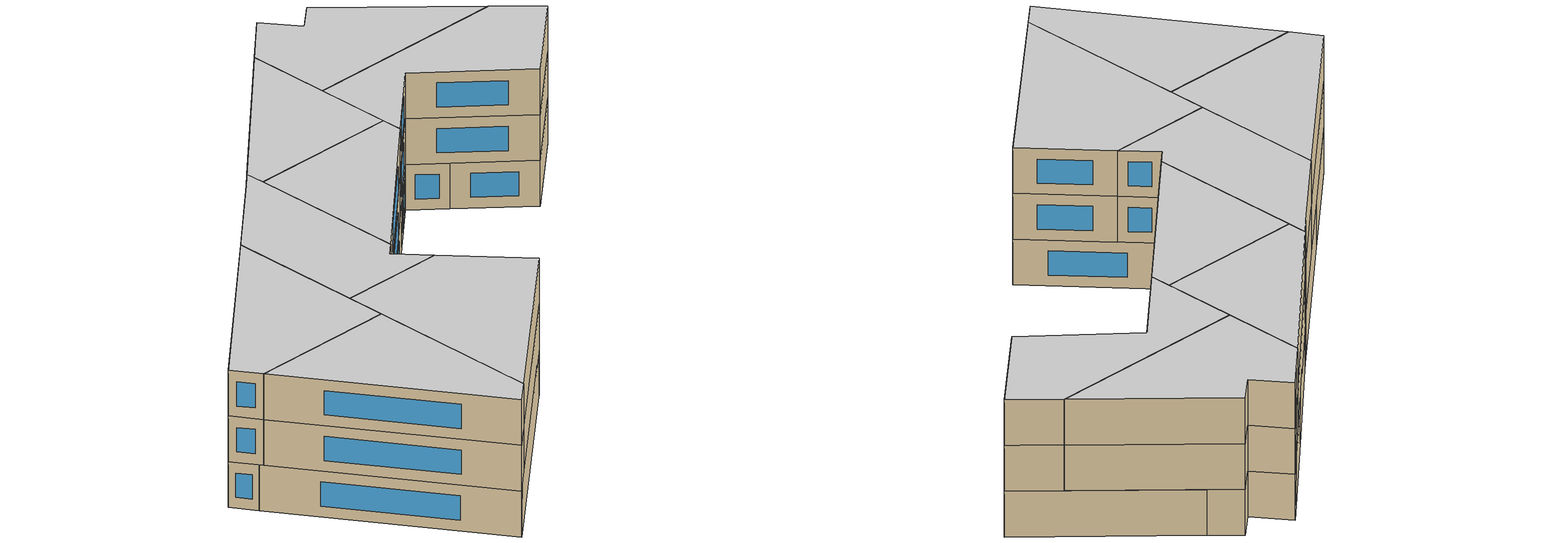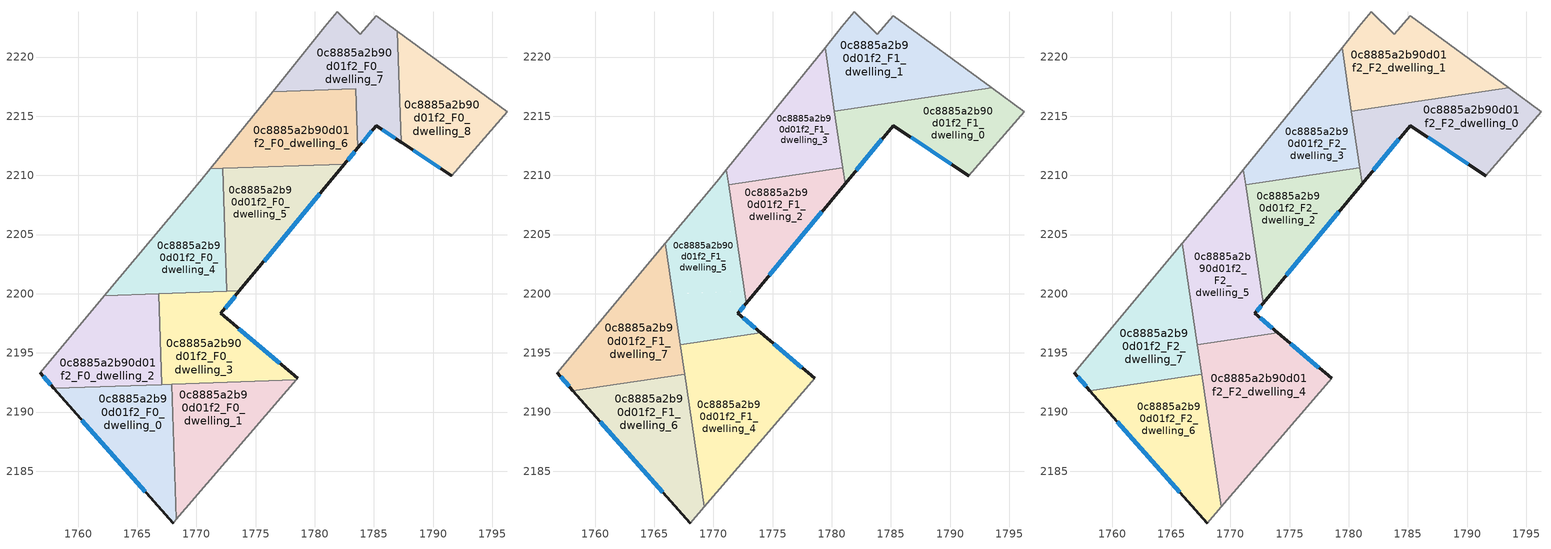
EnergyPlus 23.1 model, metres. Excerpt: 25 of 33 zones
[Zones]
0c8885a2b90d01f2_F0_dwelling_0
 floor ground (EU_floor_Construction): 1767.91,2192.34 1768.31,2180.92 1768.03,2180.59 1757.96,2192 z0
 wall outside (EU_wall_Construction): 1757.96,2192 1768.03,2180.59 z0:3
 wall adiabatic (EU_wall_Construction): 1768.03,2180.59 1768.31,2180.92 z0:3
 wall to 0c8885a2b90d01f2_F0_dwelling_1 (EU_wall_Construction): 1768.31,2180.92 1767.91,2192.34 z0:3
 wall to 0c8885a2b90d01f2_F0_dwelling_2 (EU_wall_Construction): 1767.08,2192.31 1757.96,2192 z0:3
 wall to 0c8885a2b90d01f2_F0_dwelling_3 (EU_wall_Construction): 1767.91,2192.34 1767.08,2192.31 z0:3
 window (EU_Window_Construction): 1760.32,2189.32 1765.66,2183.27 z0.7:2.3
0c8885a2b90d01f2_F0_dwelling_1
 floor ground (EU_floor_Construction): 1778.43,2192.71 1768.31,2180.92 1767.91,2192.34 z0
 wall adiabatic (EU_wall_Construction): 1768.31,2180.92 1778.43,2192.71 z0:3
 wall to 0c8885a2b90d01f2_F0_dwelling_3 (EU_wall_Construction): 1778.43,2192.71 1767.91,2192.34 z0:3
 ceiling adiabatic (EU_roof_Construction): 1769.22,2181.98 1778.43,2192.71 1767.91,2192.34 1767.98,2190.38 z3
0c8885a2b90d01f2_F0_dwelling_2
 floor ground (EU_floor_Construction): 1766.81,2199.99 1767.08,2192.32 1757.96,2192 1756.78,2193.34 1762.21,2199.83 z0
 wall outside (EU_wall_Construction): 1756.78,2193.34 1757.96,2192 z0:3
 wall adiabatic (EU_wall_Construction): 1762.21,2199.83 1756.78,2193.34 z0:3
 wall to 0c8885a2b90d01f2_F0_dwelling_3 (EU_wall_Construction): 1767.08,2192.32 1766.81,2199.99 z0:3
 wall to 0c8885a2b90d01f2_F0_dwelling_4 (EU_wall_Construction): 1766.81,2199.99 1762.21,2199.83 z0:3
 window (EU_Window_Construction): 1757.06,2193.02 1757.68,2192.31 z0.7:2.3
0c8885a2b90d01f2_F0_dwelling_3
 floor ground (EU_floor_Construction): 1773.63,2200.23 1772.07,2198.34 1778.54,2192.84 1778.43,2192.71 1767.08,2192.32 1766.81,2199.99 z0
 wall outside (EU_wall_Construction): 1778.54,2192.84 1772.07,2198.34 1773.63,2200.23 z0:3
 wall adiabatic (EU_wall_Construction): 1778.43,2192.71 1778.54,2192.84 z0:3
 wall to 0c8885a2b90d01f2_F0_dwelling_5 (EU_wall_Construction): 1773.63,2200.23 1772.56,2200.19 z0:3
 wall to 0c8885a2b90d01f2_F0_dwelling_4 (EU_wall_Construction): 1772.56,2200.19 1766.81,2199.99 z0:3
 window (EU_Window_Construction): 1772.44,2198.78 1773.27,2199.78 / 1777.02,2194.13 1773.59,2197.05 z0.7:2.3
0c8885a2b90d01f2_F0_dwelling_4
 floor ground (EU_floor_Construction): 1772.2,2210.59 1772.56,2200.19 1762.21,2199.83 1770.29,2209.48 1771.16,2210.55 z0
 wall adiabatic (EU_wall_Construction): 1771.16,2210.55 1770.29,2209.48 1762.21,2199.83 z0:3
 wall to 0c8885a2b90d01f2_F0_dwelling_5 (EU_wall_Construction): 1772.56,2200.19 1772.2,2210.59 z0:3
 wall to 0c8885a2b90d01f2_F0_dwelling_6 (EU_wall_Construction): 1772.2,2210.59 1771.16,2210.55 z0:3
0c8885a2b90d01f2_F0_dwelling_5
 floor ground (EU_floor_Construction): 1782.5,2210.95 1773.63,2200.23 1772.56,2200.19 1772.2,2210.59 z0
 wall outside (EU_wall_Construction): 1773.63,2200.23 1782.5,2210.95 z0:3
 wall to 0c8885a2b90d01f2_F0_dwelling_6 (EU_wall_Construction): 1782.5,2210.95 1772.2,2210.59 z0:3
 window (EU_Window_Construction): 1775.71,2202.75 1780.42,2208.43 z0.7:2.3
0c8885a2b90d01f2_F0_dwelling_6
 floor ground (EU_floor_Construction): 1783.46,2217.32 1783.63,2212.32 1782.5,2210.95 1771.16,2210.55 1776.44,2217.08 z0
 wall outside (EU_wall_Construction): 1782.5,2210.95 1783.63,2212.32 z0:3
 wall adiabatic (EU_wall_Construction): 1776.44,2217.08 1771.16,2210.55 z0:3
 wall to 0c8885a2b90d01f2_F0_dwelling_7 (EU_wall_Construction): 1783.63,2212.32 1783.46,2217.32 1776.44,2217.08 z0:3
 window (EU_Window_Construction): 1782.77,2211.27 1783.37,2212 z0.7:2.3
0c8885a2b90d01f2_F0_dwelling_7
 floor ground (EU_floor_Construction): 1786.97,2222.18 1787.3,2212.8 1785.19,2214.2 1783.63,2212.32 1783.46,2217.32 1776.44,2217.08 1780.86,2222.54 1781.92,2223.84 1783.84,2221.92 1785.21,2223.48 z0
 wall outside (EU_wall_Construction): 1783.63,2212.32 1785.19,2214.2 1787.3,2212.8 z0:3
 wall adiabatic (EU_wall_Construction): 1786.97,2222.18 1785.21,2223.48 1783.84,2221.92 1781.92,2223.84 1780.86,2222.54 1776.44,2217.08 z0:3
 wall to 0c8885a2b90d01f2_F0_dwelling_8 (EU_wall_Construction): 1787.3,2212.8 1786.97,2222.18 z0:3
 window (EU_Window_Construction): 1785.69,2213.87 1786.8,2213.13 / 1784,2212.76 1784.82,2213.76 z0.7:2.3
0c8885a2b90d01f2_F0_dwelling_8
 floor ground (EU_floor_Construction): 1796.24,2215.38 1791.59,2209.95 1787.3,2212.8 1786.97,2222.18 z0
 wall outside (EU_wall_Construction): 1787.3,2212.8 1791.59,2209.95 z0:3
 wall adiabatic (EU_wall_Construction): 1791.59,2209.95 1796.24,2215.38 1786.97,2222.18 z0:3
 window (EU_Window_Construction): 1788.31,2212.13 1790.59,2210.62 z0.7:2.3
0c8885a2b90d01f2_F1_dwelling_0
 floor to 0c8885a2b90d01f2_F0_dwelling_8 (EU_floor_Construction): 1796.24,2215.38 1791.59,2209.95 1787.3,2212.8 1787.17,2216.46 1793.5,2217.39 z3
 floor to 0c8885a2b90d01f2_F0_dwelling_6 (EU_floor_Construction): 1783.51,2215.92 1783.63,2212.32 1782.5,2210.95 1780.9,2210.89 1780.23,2215.43 z3
 floor to 0c8885a2b90d01f2_F0_dwelling_7 (EU_floor_Construction): 1787.17,2216.46 1787.3,2212.8 1785.19,2214.2 1783.63,2212.32 1783.51,2215.92 z3
 floor to 0c8885a2b90d01f2_F0_dwelling_5 (EU_floor_Construction): 1782.5,2210.95 1781.13,2209.3 1780.9,2210.89 z3
 wall outside (EU_wall_Construction): 1781.13,2209.3 1785.19,2214.2 1791.59,2209.95 z3:6
 wall to 0c8885a2b90d01f2_F1_dwelling_1 (EU_wall_Construction): 1793.5,2217.39 1780.23,2215.43 z3:6
 wall adiabatic (EU_wall_Construction): 1791.59,2209.95 1796.24,2215.38 1793.5,2217.39 z3:6
 wall to 0c8885a2b90d01f2_F1_dwelling_3 (EU_wall_Construction): 1780.23,2215.43 1780.93,2210.65 z3:6
 wall to 0c8885a2b90d01f2_F1_dwelling_2 (EU_wall_Construction): 1780.94,2210.65 1781.13,2209.3 z3:6
 window (EU_Window_Construction): 1782.09,2210.45 1784.24,2213.05 / 1786.69,2213.2 1790.09,2210.95 z3.7:5.3
0c8885a2b90d01f2_F1_dwelling_1
 floor to 0c8885a2b90d01f2_F0_dwelling_7 (EU_floor_Construction): 1786.97,2222.18 1787.17,2216.46 1783.51,2215.92 1783.46,2217.32 1779.97,2217.2 1779.44,2220.78 1780.86,2222.54 1781.92,2223.84 1783.84,2221.92 1785.21,2223.48 z3
 floor to 0c8885a2b90d01f2_F0_dwelling_8 (EU_floor_Construction): 1793.5,2217.39 1787.17,2216.46 1786.97,2222.18 z3
 floor to 0c8885a2b90d01f2_F0_dwelling_6 (EU_floor_Construction): 1783.46,2217.32 1783.51,2215.92 1780.23,2215.43 1779.97,2217.2 z3
 wall adiabatic (EU_wall_Construction): 1793.5,2217.39 1785.21,2223.48 1783.84,2221.92 1781.92,2223.84 1780.86,2222.54 1779.44,2220.78 z3:6
 wall to 0c8885a2b90d01f2_F1_dwelling_3 (EU_wall_Construction): 1779.44,2220.78 1780.23,2215.43 z3:6
0c8885a2b90d01f2_F1_dwelling_2
 floor to 0c8885a2b90d01f2_F0_dwelling_5 (EU_floor_Construction): 1780.93,2210.65 1781.13,2209.3 1773.63,2200.23 1772.62,2200.19 1772.55,2200.65 1772.24,2209.36 z3
 floor to 0c8885a2b90d01f2_F0_dwelling_3 (EU_floor_Construction): 1773.63,2200.23 1772.77,2199.18 1772.62,2200.19 z3
 floor to 0c8885a2b90d01f2_F0_dwelling_4 (EU_floor_Construction): 1772.24,2209.36 1772.55,2200.65 1771.28,2209.22 z3
 wall outside (EU_wall_Construction): 1772.77,2199.18 1781.13,2209.3 z3:6
 wall to 0c8885a2b90d01f2_F1_dwelling_3 (EU_wall_Construction): 1780.93,2210.65 1771.28,2209.22 z3:6
 wall to 0c8885a2b90d01f2_F1_dwelling_5 (EU_wall_Construction): 1771.28,2209.22 1772.77,2199.18 z3:6
 window (EU_Window_Construction): 1774.73,2201.56 1779.17,2206.92 z3.7:5.3
0c8885a2b90d01f2_F1_dwelling_3
 floor to 0c8885a2b90d01f2_F0_dwelling_6 (EU_floor_Construction): 1779.97,2217.2 1780.9,2210.89 1771.16,2210.55 1776.44,2217.08 z3
 floor to 0c8885a2b90d01f2_F0_dwelling_7 (EU_floor_Construction): 1779.44,2220.78 1779.97,2217.2 1776.44,2217.08 z3
 floor to 0c8885a2b90d01f2_F0_dwelling_5 (EU_floor_Construction): 1780.9,2210.89 1780.93,2210.65 1772.24,2209.36 1772.2,2210.59 z3
 floor to 0c8885a2b90d01f2_F0_dwelling_4 (EU_floor_Construction): 1772.2,2210.59 1772.24,2209.36 1771.28,2209.22 1771.1,2210.48 1771.16,2210.55 z3
 wall adiabatic (EU_wall_Construction): 1779.44,2220.78 1771.1,2210.48 z3:6
 wall to 0c8885a2b90d01f2_F1_dwelling_5 (EU_wall_Construction): 1771.1,2210.48 1771.28,2209.22 z3:6
0c8885a2b90d01f2_F1_dwelling_4
 floor to 0c8885a2b90d01f2_F0_dwelling_0 (EU_floor_Construction): 1767.91,2192.34 1767.98,2190.38 1767.69,2192.34 z3
 floor to 0c8885a2b90d01f2_F0_dwelling_3 (EU_floor_Construction): 1778.54,2192.84 1778.43,2192.71 1767.69,2192.34 1767.2,2195.69 1773.15,2196.57 1774.01,2196.69 z3
 floor adiabatic (EU_floor_Construction): 1778.54,2192.84 1769.22,2181.98 1767.98,2190.38 1767.91,2192.34 1767.69,2192.34 1778.43,2192.71 z3
 wall outside (EU_wall_Construction): 1778.54,2192.84 1774.01,2196.69 z3:6
 wall adiabatic (EU_wall_Construction): 1769.22,2181.98 1778.54,2192.84 z3:6
 wall to 0c8885a2b90d01f2_F1_dwelling_6 (EU_wall_Construction): 1767.56,2193.2 1769.22,2181.98 z3:6
 wall to 0c8885a2b90d01f2_F1_dwelling_5 (EU_wall_Construction): 1774.01,2196.69 1773.15,2196.57 1767.2,2195.69 z3:6
 wall to 0c8885a2b90d01f2_F1_dwelling_7 (EU_wall_Construction): 1767.2,2195.69 1767.56,2193.2 z3:6
 window (EU_Window_Construction): 1777.48,2193.74 1775.07,2195.79 z3.7:5.3
0c8885a2b90d01f2_F1_dwelling_5
 floor to 0c8885a2b90d01f2_F0_dwelling_3 (EU_floor_Construction): 1772.62,2200.19 1772.77,2199.18 1772.07,2198.34 1774.01,2196.69 1767.2,2195.69 1766.88,2197.79 1766.81,2199.99 z3
 floor to 0c8885a2b90d01f2_F0_dwelling_4 (EU_floor_Construction): 1771.1,2210.48 1772.55,2200.65 1772.56,2200.19 1766.56,2199.98 1765.93,2204.27 1770.29,2209.48 z3
 floor to 0c8885a2b90d01f2_F0_dwelling_2 (EU_floor_Construction): 1766.81,2199.99 1766.88,2197.79 1766.56,2199.98 z3
 floor to 0c8885a2b90d01f2_F0_dwelling_5 (EU_floor_Construction): 1772.55,2200.65 1772.62,2200.19 1772.56,2200.19 z3
 wall outside (EU_wall_Construction): 1774.01,2196.69 1772.07,2198.34 1772.77,2199.18 z3:6
 wall adiabatic (EU_wall_Construction): 1771.1,2210.48 1770.29,2209.48 1765.93,2204.27 z3:6
 wall to 0c8885a2b90d01f2_F1_dwelling_7 (EU_wall_Construction): 1765.93,2204.27 1767.2,2195.69 z3:6
 window (EU_Window_Construction): 1772.23,2198.54 1772.6,2198.98 / 1773.55,2197.08 1772.52,2197.95 z3.7:5.3
0c8885a2b90d01f2_F1_dwelling_6
 floor to 0c8885a2b90d01f2_F0_dwelling_0 (EU_floor_Construction): 1767.69,2192.34 1767.98,2190.37 1768.31,2180.92 1768.03,2180.59 1758.13,2191.81 1759.83,2192.06 z3
 floor to 0c8885a2b90d01f2_F0_dwelling_1 (EU_floor_Construction): 1767.98,2190.37 1769.22,2181.98 1768.31,2180.92 z3
 floor to 0c8885a2b90d01f2_F0_dwelling_2 (EU_floor_Construction): 1767.05,2193.13 1767.08,2192.32 1759.83,2192.06 z3
 floor to 0c8885a2b90d01f2_F0_dwelling_3 (EU_floor_Construction): 1767.56,2193.2 1767.69,2192.34 1767.08,2192.32 1767.05,2193.13 z3
 wall outside (EU_wall_Construction): 1758.12,2191.81 1768.03,2180.59 z3:6
 wall adiabatic (EU_wall_Construction): 1768.03,2180.59 1769.22,2181.98 z3:6
 wall to 0c8885a2b90d01f2_F1_dwelling_7 (EU_wall_Construction): 1767.56,2193.2 1758.12,2191.81 z3:6
 window (EU_Window_Construction): 1760.45,2189.18 1765.7,2183.23 z3.7:5.3
0c8885a2b90d01f2_F1_dwelling_7
 floor to 0c8885a2b90d01f2_F0_dwelling_2 (EU_floor_Construction): 1766.56,2199.98 1766.88,2197.79 1767.05,2193.13 1759.83,2192.06 1757.96,2192 1756.78,2193.34 1762.21,2199.83 z3
 floor to 0c8885a2b90d01f2_F0_dwelling_0 (EU_floor_Construction): 1759.83,2192.06 1758.13,2191.81 1757.96,2192 z3
 floor to 0c8885a2b90d01f2_F0_dwelling_3 (EU_floor_Construction): 1766.88,2197.79 1767.56,2193.2 1767.05,2193.13 z3
 floor to 0c8885a2b90d01f2_F0_dwelling_4 (EU_floor_Construction): 1765.93,2204.27 1766.56,2199.98 1762.21,2199.83 z3
 wall outside (EU_wall_Construction): 1756.78,2193.34 1758.12,2191.81 z3:6
 wall adiabatic (EU_wall_Construction): 1765.93,2204.27 1756.78,2193.34 z3:6
 window (EU_Window_Construction): 1757.09,2192.98 1757.81,2192.17 z3.7:5.3
0c8885a2b90d01f2_F2_dwelling_0
 floor to 0c8885a2b90d01f2_F1_dwelling_0 (EU_floor_Construction): 1796.24,2215.38 1791.59,2209.95 1785.19,2214.2 1781.13,2209.3 1780.23,2215.43 1793.5,2217.39 z6
 wall outside (EU_wall_Construction): 1781.13,2209.3 1785.19,2214.2 1791.59,2209.95 z6:9
 wall to 0c8885a2b90d01f2_F2_dwelling_1 (EU_wall_Construction): 1793.5,2217.39 1780.23,2215.43 z6:9
 wall adiabatic (EU_wall_Construction): 1791.59,2209.95 1796.24,2215.38 1793.5,2217.39 z6:9
 wall to 0c8885a2b90d01f2_F2_dwelling_3 (EU_wall_Construction): 1780.23,2215.43 1780.93,2210.65 z6:9
 wall to 0c8885a2b90d01f2_F2_dwelling_2 (EU_wall_Construction): 1780.94,2210.65 1781.13,2209.3 z6:9
 window (EU_Window_Construction): 1782.09,2210.45 1784.24,2213.05 / 1786.69,2213.2 1790.09,2210.95 z6.7:8.3
 ceiling to 0c8885a2b90d01f2_F3_dwelling_0 (EU_floor_Construction): 1791.59,2209.95 1796.24,2215.38 1793.5,2217.39 1780.23,2215.43 1781.13,2209.3 1785.19,2214.2 z9
0c8885a2b90d01f2_F2_dwelling_1
 floor to 0c8885a2b90d01f2_F1_dwelling_1 (EU_floor_Construction): 1793.5,2217.39 1780.23,2215.43 1779.44,2220.78 1780.86,2222.54 1781.92,2223.84 1783.84,2221.92 1785.21,2223.48 z6
 wall adiabatic (EU_wall_Construction): 1793.5,2217.39 1785.21,2223.48 1783.84,2221.92 1781.92,2223.84 1780.86,2222.54 1779.44,2220.78 z6:9
 wall to 0c8885a2b90d01f2_F2_dwelling_3 (EU_wall_Construction): 1779.44,2220.78 1780.23,2215.43 z6:9
 ceiling to 0c8885a2b90d01f2_F3_dwelling_1 (EU_floor_Construction): 1793.5,2217.39 1785.21,2223.48 1783.84,2221.92 1781.92,2223.84 1780.86,2222.54 1779.44,2220.78 1780.23,2215.43 z9
0c8885a2b90d01f2_F2_dwelling_2
 floor to 0c8885a2b90d01f2_F1_dwelling_2 (EU_floor_Construction): 1780.93,2210.65 1781.13,2209.3 1772.77,2199.18 1771.28,2209.22 z6
 wall outside (EU_wall_Construction): 1772.77,2199.18 1781.13,2209.3 z6:9
 wall to 0c8885a2b90d01f2_F2_dwelling_3 (EU_wall_Construction): 1780.93,2210.65 1771.28,2209.22 z6:9
 wall to 0c8885a2b90d01f2_F2_dwelling_5 (EU_wall_Construction): 1771.28,2209.22 1772.77,2199.18 z6:9
 window (EU_Window_Construction): 1774.73,2201.56 1779.17,2206.92 z6.7:8.3
 ceiling to 0c8885a2b90d01f2_F3_dwelling_2 (EU_floor_Construction): 1772.77,2199.18 1781.13,2209.3 1780.93,2210.65 1771.28,2209.22 z9
0c8885a2b90d01f2_F2_dwelling_3
 floor to 0c8885a2b90d01f2_F1_dwelling_3 (EU_floor_Construction): 1779.44,2220.78 1780.93,2210.65 1771.28,2209.22 1771.1,2210.48 z6
 wall adiabatic (EU_wall_Construction): 1779.44,2220.78 1771.1,2210.48 z6:9
 wall to 0c8885a2b90d01f2_F2_dwelling_5 (EU_wall_Construction): 1771.1,2210.48 1771.28,2209.22 z6:9
 ceiling to 0c8885a2b90d01f2_F3_dwelling_3 (EU_floor_Construction): 1780.93,2210.65 1779.44,2220.78 1771.1,2210.48 1771.28,2209.22 z9
0c8885a2b90d01f2_F2_dwelling_4
 floor to 0c8885a2b90d01f2_F1_dwelling_4 (EU_floor_Construction): 1778.54,2192.84 1769.22,2181.98 1767.2,2195.69 1773.15,2196.57 1774.01,2196.69 z6
 wall outside (EU_wall_Construction): 1778.54,2192.84 1774.01,2196.69 z6:9
 wall adiabatic (EU_wall_Construction): 1769.22,2181.98 1778.54,2192.84 z6:9
 wall to 0c8885a2b90d01f2_F2_dwelling_6 (EU_wall_Construction): 1767.56,2193.2 1769.22,2181.98 z6:9
 wall to 0c8885a2b90d01f2_F2_dwelling_5 (EU_wall_Construction): 1774.01,2196.69 1773.15,2196.57 1767.2,2195.69 z6:9
 wall to 0c8885a2b90d01f2_F2_dwelling_7 (EU_wall_Construction): 1767.2,2195.69 1767.56,2193.2 z6:9
 window (EU_Window_Construction): 1777.48,2193.74 1775.07,2195.79 z6.7:8.3
 ceiling to 0c8885a2b90d01f2_F3_dwelling_4 (EU_floor_Construction): 1769.22,2181.98 1778.54,2192.84 1774.01,2196.69 1773.15,2196.57 1767.2,2195.69 z9
0c8885a2b90d01f2_F2_dwelling_5
 floor to 0c8885a2b90d01f2_F1_dwelling_5 (EU_floor_Construction): 1771.1,2210.48 1772.77,2199.18 1772.07,2198.34 1774.01,2196.69 1767.2,2195.69 1765.93,2204.27 1770.29,2209.48 z6
 wall outside (EU_wall_Construction): 1774.01,2196.69 1772.07,2198.34 1772.77,2199.18 z6:9
 wall adiabatic (EU_wall_Construction): 1771.1,2210.48 1770.29,2209.48 1765.93,2204.27 z6:9
 wall to 0c8885a2b90d01f2_F2_dwelling_7 (EU_wall_Construction): 1765.93,2204.27 1767.2,2195.69 z6:9
 window (EU_Window_Construction): 1772.23,2198.54 1772.6,2198.98 / 1773.55,2197.08 1772.52,2197.95 z6.7:8.3
 ceiling to 0c8885a2b90d01f2_F3_dwelling_5 (EU_floor_Construction): 1774.01,2196.69 1772.07,2198.34 1772.77,2199.18 1771.1,2210.48 1770.29,2209.48 1765.93,2204.27 1767.2,2195.69 z9
0c8885a2b90d01f2_F2_dwelling_6
 floor to 0c8885a2b90d01f2_F1_dwelling_6 (EU_floor_Construction): 1767.56,2193.2 1769.22,2181.98 1768.03,2180.59 1758.12,2191.81 z6
 wall outside (EU_wall_Construction): 1758.12,2191.81 1768.03,2180.59 z6:9
 wall adiabatic (EU_wall_Construction): 1768.03,2180.59 1769.22,2181.98 z6:9
 wall to 0c8885a2b90d01f2_F2_dwelling_7 (EU_wall_Construction): 1767.56,2193.2 1758.12,2191.81 z6:9
 window (EU_Window_Construction): 1760.45,2189.18 1765.7,2183.23 z6.7:8.3
 ceiling to 0c8885a2b90d01f2_F3_dwelling_6 (EU_floor_Construction): 1768.03,2180.59 1769.22,2181.98 1767.56,2193.2 1758.12,2191.81 z9
0c8885a2b90d01f2_F2_dwelling_7
 floor to 0c8885a2b90d01f2_F1_dwelling_7 (EU_floor_Construction): 1765.93,2204.27 1767.56,2193.2 1758.12,2191.81 1756.78,2193.34 z6
 wall outside (EU_wall_Construction): 1756.78,2193.34 1758.12,2191.81 z6:9
 wall adiabatic (EU_wall_Construction): 1765.93,2204.27 1756.78,2193.34 z6:9
 window (EU_Window_Construction): 1757.09,2192.98 1757.81,2192.17 z6.7:8.3
 ceiling to 0c8885a2b90d01f2_F3_dwelling_7 (EU_floor_Construction): 1767.56,2193.2 1765.93,2204.27 1756.78,2193.34 1758.12,2191.81 z9
[Building]
EU S2 Campaign: North Axis=0; Terrain=City; Solar Distribution=FullExterior
[Site:Location]
Budapest.Ferenc.Liszt.Intl.AP: Latitude=47.437; Longitude=19.256; Time Zone=1; Elevation=185
[SizingPeriod:WeatherFileDays]
AnnualSizingPeriod: Begin Month=1; Begin Day of Month=1; End Month=12; End Day of Month=31; Day of Week for Start Day=Monday; Use Weather File Daylight Saving Period=No; Use Weather File Rain and Snow Indicators=No
[MATERIAL]
EU_InternalMass_Material: Roughness=MediumRough; Thickness=0.1; Conductivity=1; Density=1800; Specific Heat=900; Thermal Absorptance=0.9; Solar Absorptance=0.7; Visible Absorptance=0.7
[MATERIAL:NOMASS] Roughness=MediumRough; Thermal Absorptance=0.9; Solar Absorptance=0.7; Visible Absorptance=0.7
Name | Thermal Resistance
EU_wall_NoMass | 0.832559
EU_roof_NoMass | 1.39638
EU_floor_NoMass | 0.872794
[WINDOWMATERIAL:SIMPLEGLAZINGSYSTEM]
EU_Window_SimpleGlazing: UFactor=2.79869; Solar Heat Gain Coefficient=0.75; Visible Transmittance=0.75
[CONSTRUCTION]
EU_wall_Construction: EU_wall_NoMass
EU_roof_Construction: EU_roof_NoMass
EU_floor_Construction: EU_floor_NoMass
EU_Window_Construction: EU_Window_SimpleGlazing
EU_InternalMass_Construction: EU_InternalMass_Material
[ZONE] Type=1; Multiplier=1; Ceiling Height=autocalculate; Floor Area=autocalculate; Part of Total Floor Area=Yes
Name | Volume
0c8885a2b90d01f2_F0_dwelling_0 | 180.521
0c8885a2b90d01f2_F1_dwelling_0; 0c8885a2b90d01f2_F2_dwelling_0 | 203.081
0c8885a2b90d01f2_F0_dwelling_1 | 180.509
0c8885a2b90d01f2_F1_dwelling_1; 0c8885a2b90d01f2_F2_dwelling_1; 0c8885a2b90d01f2_F1_dwelling_6; 0c8885a2b90d01f2_F2_dwelling_6 | 203.041
0c8885a2b90d01f2_F0_dwelling_2 | 180.474
0c8885a2b90d01f2_F1_dwelling_2; 0c8885a2b90d01f2_F2_dwelling_2 | 168.504
0c8885a2b90d01f2_F0_dwelling_3 | 180.485
0c8885a2b90d01f2_F1_dwelling_3; 0c8885a2b90d01f2_F2_dwelling_3 | 168.543
0c8885a2b90d01f2_F0_dwelling_4 | 177.497
0c8885a2b90d01f2_F1_dwelling_4 | 270.843
0c8885a2b90d01f2_F2_dwelling_4 | 270.846
0c8885a2b90d01f2_F0_dwelling_5 | 177.481
0c8885a2b90d01f2_F1_dwelling_5; 0c8885a2b90d01f2_F2_dwelling_5 | 204.322
0c8885a2b90d01f2_F0_dwelling_6 | 183.51
0c8885a2b90d01f2_F0_dwelling_7 | 182.005
0c8885a2b90d01f2_F1_dwelling_7; 0c8885a2b90d01f2_F2_dwelling_7 | 203.065
0c8885a2b90d01f2_F0_dwelling_8 | 181.991
[INTERNALMASS] Construction=EU_InternalMass_Construction
Name | Zone or ZoneList | Surface Area
0c8885a2b90d01f2_F0_dwelling_0_EU_InternalMass | 0c8885a2b90d01f2_F0_dwelling_0 | 60.1741
0c8885a2b90d01f2_F0_dwelling_1_EU_InternalMass | 0c8885a2b90d01f2_F0_dwelling_1 | 60.1743
0c8885a2b90d01f2_F0_dwelling_2_EU_InternalMass | 0c8885a2b90d01f2_F0_dwelling_2 | 60.1594
0c8885a2b90d01f2_F0_dwelling_3_EU_InternalMass | 0c8885a2b90d01f2_F0_dwelling_3 | 60.1595
0c8885a2b90d01f2_F0_dwelling_4_EU_InternalMass | 0c8885a2b90d01f2_F0_dwelling_4 | 59.1646
0c8885a2b90d01f2_F0_dwelling_5_EU_InternalMass | 0c8885a2b90d01f2_F0_dwelling_5 | 59.1607
0c8885a2b90d01f2_F0_dwelling_6_EU_InternalMass | 0c8885a2b90d01f2_F0_dwelling_6 | 61.1688
0c8885a2b90d01f2_F0_dwelling_7_EU_InternalMass | 0c8885a2b90d01f2_F0_dwelling_7 | 60.6682
0c8885a2b90d01f2_F0_dwelling_8_EU_InternalMass | 0c8885a2b90d01f2_F0_dwelling_8 | 60.6641
0c8885a2b90d01f2_F1_dwelling_0_EU_InternalMass | 0c8885a2b90d01f2_F1_dwelling_0 | 67.6937
0c8885a2b90d01f2_F1_dwelling_1_EU_InternalMass | 0c8885a2b90d01f2_F1_dwelling_1 | 67.6803
0c8885a2b90d01f2_F1_dwelling_2_EU_InternalMass | 0c8885a2b90d01f2_F1_dwelling_2 | 56.1678
0c8885a2b90d01f2_F1_dwelling_3_EU_InternalMass | 0c8885a2b90d01f2_F1_dwelling_3 | 56.1811
0c8885a2b90d01f2_F1_dwelling_4_EU_InternalMass | 0c8885a2b90d01f2_F1_dwelling_4 | 90.291
0c8885a2b90d01f2_F1_dwelling_5_EU_InternalMass | 0c8885a2b90d01f2_F1_dwelling_5 | 68.1067
0c8885a2b90d01f2_F1_dwelling_6_EU_InternalMass | 0c8885a2b90d01f2_F1_dwelling_6 | 67.6802
0c8885a2b90d01f2_F1_dwelling_7_EU_InternalMass | 0c8885a2b90d01f2_F1_dwelling_7 | 67.6885
0c8885a2b90d01f2_F2_dwelling_0_EU_InternalMass | 0c8885a2b90d01f2_F2_dwelling_0 | 67.6937
0c8885a2b90d01f2_F2_dwelling_1_EU_InternalMass | 0c8885a2b90d01f2_F2_dwelling_1 | 67.6803
0c8885a2b90d01f2_F2_dwelling_2_EU_InternalMass | 0c8885a2b90d01f2_F2_dwelling_2 | 56.1678
0c8885a2b90d01f2_F2_dwelling_3_EU_InternalMass | 0c8885a2b90d01f2_F2_dwelling_3 | 56.1811
0c8885a2b90d01f2_F2_dwelling_4_EU_InternalMass | 0c8885a2b90d01f2_F2_dwelling_4 | 90.291
0c8885a2b90d01f2_F2_dwelling_5_EU_InternalMass | 0c8885a2b90d01f2_F2_dwelling_5 | 68.1067
0c8885a2b90d01f2_F2_dwelling_6_EU_InternalMass | 0c8885a2b90d01f2_F2_dwelling_6 | 67.6802
0c8885a2b90d01f2_F2_dwelling_7_EU_InternalMass | 0c8885a2b90d01f2_F2_dwelling_7 | 67.6885
[OTHEREQUIPMENT] Fuel Type=Electricity; Design Level Calculation Method=Watts/Area; Power per Zone Floor Area=1; Fraction Latent=0; Fraction Radiant=0; Fraction Lost=0; Carbon Dioxide Generation Rate=0; EndUse Subcategory=EU_Step8_InternalGains
Name | Zone or ZoneList or Space or SpaceList | Schedule
EU_Step8_InternalGain_0c8885a2b90d01f2_F0_dwelling_0_f000 | 0c8885a2b90d01f2_F0_dwelling_0 | EU_Step8_GainSchedule_0c8885a2b90d01f2_F0_dwelling_0_f000
EU_Step8_InternalGain_0c8885a2b90d01f2_F0_dwelling_1_f000 | 0c8885a2b90d01f2_F0_dwelling_1 | EU_Step8_GainSchedule_0c8885a2b90d01f2_F0_dwelling_1_f000
EU_Step8_InternalGain_0c8885a2b90d01f2_F0_dwelling_2_f000 | 0c8885a2b90d01f2_F0_dwelling_2 | EU_Step8_GainSchedule_0c8885a2b90d01f2_F0_dwelling_2_f000
EU_Step8_InternalGain_0c8885a2b90d01f2_F0_dwelling_3_f000 | 0c8885a2b90d01f2_F0_dwelling_3 | EU_Step8_GainSchedule_0c8885a2b90d01f2_F0_dwelling_3_f000
EU_Step8_InternalGain_0c8885a2b90d01f2_F0_dwelling_4_f000 | 0c8885a2b90d01f2_F0_dwelling_4 | EU_Step8_GainSchedule_0c8885a2b90d01f2_F0_dwelling_4_f000
EU_Step8_InternalGain_0c8885a2b90d01f2_F0_dwelling_5_f000 | 0c8885a2b90d01f2_F0_dwelling_5 | EU_Step8_GainSchedule_0c8885a2b90d01f2_F0_dwelling_5_f000
EU_Step8_InternalGain_0c8885a2b90d01f2_F0_dwelling_6_f000 | 0c8885a2b90d01f2_F0_dwelling_6 | EU_Step8_GainSchedule_0c8885a2b90d01f2_F0_dwelling_6_f000
EU_Step8_InternalGain_0c8885a2b90d01f2_F0_dwelling_7_f000 | 0c8885a2b90d01f2_F0_dwelling_7 | EU_Step8_GainSchedule_0c8885a2b90d01f2_F0_dwelling_7_f000
EU_Step8_InternalGain_0c8885a2b90d01f2_F0_dwelling_8_f000 | 0c8885a2b90d01f2_F0_dwelling_8 | EU_Step8_GainSchedule_0c8885a2b90d01f2_F0_dwelling_8_f000
EU_Step8_InternalGain_0c8885a2b90d01f2_F1_dwelling_0_f000 | 0c8885a2b90d01f2_F1_dwelling_0 | EU_Step8_GainSchedule_0c8885a2b90d01f2_F1_dwelling_0_f000
EU_Step8_InternalGain_0c8885a2b90d01f2_F1_dwelling_1_f000 | 0c8885a2b90d01f2_F1_dwelling_1 | EU_Step8_GainSchedule_0c8885a2b90d01f2_F1_dwelling_1_f000
EU_Step8_InternalGain_0c8885a2b90d01f2_F1_dwelling_2_f000 | 0c8885a2b90d01f2_F1_dwelling_2 | EU_Step8_GainSchedule_0c8885a2b90d01f2_F1_dwelling_2_f000
EU_Step8_InternalGain_0c8885a2b90d01f2_F1_dwelling_3_f000 | 0c8885a2b90d01f2_F1_dwelling_3 | EU_Step8_GainSchedule_0c8885a2b90d01f2_F1_dwelling_3_f000
EU_Step8_InternalGain_0c8885a2b90d01f2_F1_dwelling_4_f000 | 0c8885a2b90d01f2_F1_dwelling_4 | EU_Step8_GainSchedule_0c8885a2b90d01f2_F1_dwelling_4_f000
EU_Step8_InternalGain_0c8885a2b90d01f2_F1_dwelling_5_f000 | 0c8885a2b90d01f2_F1_dwelling_5 | EU_Step8_GainSchedule_0c8885a2b90d01f2_F1_dwelling_5_f000
EU_Step8_InternalGain_0c8885a2b90d01f2_F1_dwelling_6_f000 | 0c8885a2b90d01f2_F1_dwelling_6 | EU_Step8_GainSchedule_0c8885a2b90d01f2_F1_dwelling_6_f000
EU_Step8_InternalGain_0c8885a2b90d01f2_F1_dwelling_7_f000 | 0c8885a2b90d01f2_F1_dwelling_7 | EU_Step8_GainSchedule_0c8885a2b90d01f2_F1_dwelling_7_f000
EU_Step8_InternalGain_0c8885a2b90d01f2_F2_dwelling_0_f000 | 0c8885a2b90d01f2_F2_dwelling_0 | EU_Step8_GainSchedule_0c8885a2b90d01f2_F2_dwelling_0_f000
EU_Step8_InternalGain_0c8885a2b90d01f2_F2_dwelling_1_f000 | 0c8885a2b90d01f2_F2_dwelling_1 | EU_Step8_GainSchedule_0c8885a2b90d01f2_F2_dwelling_1_f000
EU_Step8_InternalGain_0c8885a2b90d01f2_F2_dwelling_2_f000 | 0c8885a2b90d01f2_F2_dwelling_2 | EU_Step8_GainSchedule_0c8885a2b90d01f2_F2_dwelling_2_f000
EU_Step8_InternalGain_0c8885a2b90d01f2_F2_dwelling_3_f000 | 0c8885a2b90d01f2_F2_dwelling_3 | EU_Step8_GainSchedule_0c8885a2b90d01f2_F2_dwelling_3_f000
EU_Step8_InternalGain_0c8885a2b90d01f2_F2_dwelling_4_f000 | 0c8885a2b90d01f2_F2_dwelling_4 | EU_Step8_GainSchedule_0c8885a2b90d01f2_F2_dwelling_4_f000
EU_Step8_InternalGain_0c8885a2b90d01f2_F2_dwelling_5_f000 | 0c8885a2b90d01f2_F2_dwelling_5 | EU_Step8_GainSchedule_0c8885a2b90d01f2_F2_dwelling_5_f000
EU_Step8_InternalGain_0c8885a2b90d01f2_F2_dwelling_6_f000 | 0c8885a2b90d01f2_F2_dwelling_6 | EU_Step8_GainSchedule_0c8885a2b90d01f2_F2_dwelling_6_f000
EU_Step8_InternalGain_0c8885a2b90d01f2_F2_dwelling_7_f000 | 0c8885a2b90d01f2_F2_dwelling_7 | EU_Step8_GainSchedule_0c8885a2b90d01f2_F2_dwelling_7_f000
[ZONEVENTILATION:DESIGNFLOWRATE] Schedule=EU_AlwaysOn; Design Flow Rate Calculation Method=AirChanges/Hour; Air Changes per Hour=0.475469; Ventilation Type=Natural; Fan Pressure Rise=0; Fan Total Efficiency=1; Constant Term Coefficient=1; Temperature Term Coefficient=0; Velocity Term Coefficient=0; Velocity Squared Term Coefficient=0; Minimum Indoor Temperature=-100; Maximum Indoor Temperature=100; Delta Temperature=-100; Minimum Outdoor Temperature=-100; Maximum Outdoor Temperature=100; Maximum Wind Speed=40
Name | Zone or ZoneList or Space or SpaceList
EU_ConstantAir_0c8885a2b90d01f2_F0_dwelling_0 | 0c8885a2b90d01f2_F0_dwelling_0
EU_ConstantAir_0c8885a2b90d01f2_F0_dwelling_1 | 0c8885a2b90d01f2_F0_dwelling_1
EU_ConstantAir_0c8885a2b90d01f2_F0_dwelling_2 | 0c8885a2b90d01f2_F0_dwelling_2
EU_ConstantAir_0c8885a2b90d01f2_F0_dwelling_3 | 0c8885a2b90d01f2_F0_dwelling_3
EU_ConstantAir_0c8885a2b90d01f2_F0_dwelling_4 | 0c8885a2b90d01f2_F0_dwelling_4
EU_ConstantAir_0c8885a2b90d01f2_F0_dwelling_5 | 0c8885a2b90d01f2_F0_dwelling_5
EU_ConstantAir_0c8885a2b90d01f2_F0_dwelling_6 | 0c8885a2b90d01f2_F0_dwelling_6
EU_ConstantAir_0c8885a2b90d01f2_F0_dwelling_7 | 0c8885a2b90d01f2_F0_dwelling_7
EU_ConstantAir_0c8885a2b90d01f2_F0_dwelling_8 | 0c8885a2b90d01f2_F0_dwelling_8
EU_ConstantAir_0c8885a2b90d01f2_F1_dwelling_0 | 0c8885a2b90d01f2_F1_dwelling_0
EU_ConstantAir_0c8885a2b90d01f2_F1_dwelling_1 | 0c8885a2b90d01f2_F1_dwelling_1
EU_ConstantAir_0c8885a2b90d01f2_F1_dwelling_2 | 0c8885a2b90d01f2_F1_dwelling_2
EU_ConstantAir_0c8885a2b90d01f2_F1_dwelling_3 | 0c8885a2b90d01f2_F1_dwelling_3
EU_ConstantAir_0c8885a2b90d01f2_F1_dwelling_4 | 0c8885a2b90d01f2_F1_dwelling_4
EU_ConstantAir_0c8885a2b90d01f2_F1_dwelling_5 | 0c8885a2b90d01f2_F1_dwelling_5
EU_ConstantAir_0c8885a2b90d01f2_F1_dwelling_6 | 0c8885a2b90d01f2_F1_dwelling_6
EU_ConstantAir_0c8885a2b90d01f2_F1_dwelling_7 | 0c8885a2b90d01f2_F1_dwelling_7
EU_ConstantAir_0c8885a2b90d01f2_F2_dwelling_0 | 0c8885a2b90d01f2_F2_dwelling_0
EU_ConstantAir_0c8885a2b90d01f2_F2_dwelling_1 | 0c8885a2b90d01f2_F2_dwelling_1
EU_ConstantAir_0c8885a2b90d01f2_F2_dwelling_2 | 0c8885a2b90d01f2_F2_dwelling_2
EU_ConstantAir_0c8885a2b90d01f2_F2_dwelling_3 | 0c8885a2b90d01f2_F2_dwelling_3
EU_ConstantAir_0c8885a2b90d01f2_F2_dwelling_4 | 0c8885a2b90d01f2_F2_dwelling_4
EU_ConstantAir_0c8885a2b90d01f2_F2_dwelling_5 | 0c8885a2b90d01f2_F2_dwelling_5
EU_ConstantAir_0c8885a2b90d01f2_F2_dwelling_6 | 0c8885a2b90d01f2_F2_dwelling_6
EU_ConstantAir_0c8885a2b90d01f2_F2_dwelling_7 | 0c8885a2b90d01f2_F2_dwelling_7
[HVACTEMPLATE:THERMOSTAT] Constant Heating Setpoint=20; Constant Cooling Setpoint=50
EU_HeatOnly_0c8885a2b90d01f2_F0_dwelling_0; EU_HeatOnly_0c8885a2b90d01f2_F0_dwelling_1; EU_HeatOnly_0c8885a2b90d01f2_F0_dwelling_2; EU_HeatOnly_0c8885a2b90d01f2_F0_dwelling_3; EU_HeatOnly_0c8885a2b90d01f2_F0_dwelling_4; EU_HeatOnly_0c8885a2b90d01f2_F0_dwelling_5; EU_HeatOnly_0c8885a2b90d01f2_F0_dwelling_6; EU_HeatOnly_0c8885a2b90d01f2_F0_dwelling_7; EU_HeatOnly_0c8885a2b90d01f2_F0_dwelling_8; EU_HeatOnly_0c8885a2b90d01f2_F1_dwelling_0; EU_HeatOnly_0c8885a2b90d01f2_F1_dwelling_1; EU_HeatOnly_0c8885a2b90d01f2_F1_dwelling_2; EU_HeatOnly_0c8885a2b90d01f2_F1_dwelling_3; EU_HeatOnly_0c8885a2b90d01f2_F1_dwelling_4; EU_HeatOnly_0c8885a2b90d01f2_F1_dwelling_5; EU_HeatOnly_0c8885a2b90d01f2_F1_dwelling_6; EU_HeatOnly_0c8885a2b90d01f2_F1_dwelling_7; EU_HeatOnly_0c8885a2b90d01f2_F2_dwelling_0; EU_HeatOnly_0c8885a2b90d01f2_F2_dwelling_1; EU_HeatOnly_0c8885a2b90d01f2_F2_dwelling_2; EU_HeatOnly_0c8885a2b90d01f2_F2_dwelling_3; EU_HeatOnly_0c8885a2b90d01f2_F2_dwelling_4; EU_HeatOnly_0c8885a2b90d01f2_F2_dwelling_5; EU_HeatOnly_0c8885a2b90d01f2_F2_dwelling_6; EU_HeatOnly_0c8885a2b90d01f2_F2_dwelling_7; EU_HeatOnly_0c8885a2b90d01f2_F3_dwelling_0; EU_HeatOnly_0c8885a2b90d01f2_F3_dwelling_1; EU_HeatOnly_0c8885a2b90d01f2_F3_dwelling_2; EU_HeatOnly_0c8885a2b90d01f2_F3_dwelling_3; EU_HeatOnly_0c8885a2b90d01f2_F3_dwelling_4; EU_HeatOnly_0c8885a2b90d01f2_F3_dwelling_5; EU_HeatOnly_0c8885a2b90d01f2_F3_dwelling_6; EU_HeatOnly_0c8885a2b90d01f2_F3_dwelling_7
[HVACTEMPLATE:ZONE:IDEALLOADSAIRSYSTEM] System Availability Schedule=EU_AlwaysOn; Maximum Heating Supply Air Temperature=50; Minimum Cooling Supply Air Temperature=13; Maximum Heating Supply Air Humidity Ratio=0.0156; Minimum Cooling Supply Air Humidity Ratio=0.0077; Heating Limit=NoLimit; Cooling Limit=NoLimit; Heating Availability Schedule=EU_AlwaysOn; Cooling Availability Schedule=EU_CoolingOff; Dehumidification Control Type=ConstantSensibleHeatRatio; Cooling Sensible Heat Ratio=0.7; Dehumidification Setpoint=60; Humidification Control Type=None; Humidification Setpoint=30; Outdoor Air Method=None; Outdoor Air Flow Rate per Person=0.00944; Outdoor Air Flow Rate per Zone Floor Area=0; Outdoor Air Flow Rate per Zone=0; Demand Controlled Ventilation Type=None; Outdoor Air Economizer Type=NoEconomizer; Heat Recovery Type=None; Sensible Heat Recovery Effectiveness=0.7; Latent Heat Recovery Effectiveness=0.65
Name | Template Thermostat
0c8885a2b90d01f2_F0_dwelling_0 | EU_HeatOnly_0c8885a2b90d01f2_F0_dwelling_0
0c8885a2b90d01f2_F0_dwelling_1 | EU_HeatOnly_0c8885a2b90d01f2_F0_dwelling_1
0c8885a2b90d01f2_F0_dwelling_2 | EU_HeatOnly_0c8885a2b90d01f2_F0_dwelling_2
0c8885a2b90d01f2_F0_dwelling_3 | EU_HeatOnly_0c8885a2b90d01f2_F0_dwelling_3
0c8885a2b90d01f2_F0_dwelling_4 | EU_HeatOnly_0c8885a2b90d01f2_F0_dwelling_4
0c8885a2b90d01f2_F0_dwelling_5 | EU_HeatOnly_0c8885a2b90d01f2_F0_dwelling_5
0c8885a2b90d01f2_F0_dwelling_6 | EU_HeatOnly_0c8885a2b90d01f2_F0_dwelling_6
0c8885a2b90d01f2_F0_dwelling_7 | EU_HeatOnly_0c8885a2b90d01f2_F0_dwelling_7
0c8885a2b90d01f2_F0_dwelling_8 | EU_HeatOnly_0c8885a2b90d01f2_F0_dwelling_8
0c8885a2b90d01f2_F1_dwelling_0 | EU_HeatOnly_0c8885a2b90d01f2_F1_dwelling_0
0c8885a2b90d01f2_F1_dwelling_1 | EU_HeatOnly_0c8885a2b90d01f2_F1_dwelling_1
0c8885a2b90d01f2_F1_dwelling_2 | EU_HeatOnly_0c8885a2b90d01f2_F1_dwelling_2
0c8885a2b90d01f2_F1_dwelling_3 | EU_HeatOnly_0c8885a2b90d01f2_F1_dwelling_3
0c8885a2b90d01f2_F1_dwelling_4 | EU_HeatOnly_0c8885a2b90d01f2_F1_dwelling_4
0c8885a2b90d01f2_F1_dwelling_5 | EU_HeatOnly_0c8885a2b90d01f2_F1_dwelling_5
0c8885a2b90d01f2_F1_dwelling_6 | EU_HeatOnly_0c8885a2b90d01f2_F1_dwelling_6
0c8885a2b90d01f2_F1_dwelling_7 | EU_HeatOnly_0c8885a2b90d01f2_F1_dwelling_7
0c8885a2b90d01f2_F2_dwelling_0 | EU_HeatOnly_0c8885a2b90d01f2_F2_dwelling_0
0c8885a2b90d01f2_F2_dwelling_1 | EU_HeatOnly_0c8885a2b90d01f2_F2_dwelling_1
0c8885a2b90d01f2_F2_dwelling_2 | EU_HeatOnly_0c8885a2b90d01f2_F2_dwelling_2
0c8885a2b90d01f2_F2_dwelling_3 | EU_HeatOnly_0c8885a2b90d01f2_F2_dwelling_3
0c8885a2b90d01f2_F2_dwelling_4 | EU_HeatOnly_0c8885a2b90d01f2_F2_dwelling_4
0c8885a2b90d01f2_F2_dwelling_5 | EU_HeatOnly_0c8885a2b90d01f2_F2_dwelling_5
0c8885a2b90d01f2_F2_dwelling_6 | EU_HeatOnly_0c8885a2b90d01f2_F2_dwelling_6
0c8885a2b90d01f2_F2_dwelling_7 | EU_HeatOnly_0c8885a2b90d01f2_F2_dwelling_7
[SIZING:ZONE] Zone Cooling Design Supply Air Temperature Input Method=SupplyAirTemperature; Zone Cooling Design Supply Air Temperature=13; Zone Heating Design Supply Air Temperature Input Method=SupplyAirTemperature; Zone Heating Design Supply Air Temperature=50; Zone Cooling Design Supply Air Humidity Ratio=0.008; Zone Heating Design Supply Air Humidity Ratio=0.008; Cooling Design Air Flow Method=DesignDay; Cooling Design Air Flow Rate=0; Cooling Minimum Air Flow per Zone Floor Area=0.000762; Cooling Minimum Air Flow=0; Cooling Minimum Air Flow Fraction=0.2; Heating Design Air Flow Method=DesignDay; Heating Design Air Flow Rate=0; Heating Maximum Air Flow per Zone Floor Area=0.002032; Heating Maximum Air Flow=0.141576; Heating Maximum Air Flow Fraction=0.3; Account for Dedicated Outdoor Air System=No; Dedicated Outdoor Air System Control Strategy=NeutralSupplyAir; Dedicated Outdoor Air Low Setpoint Temperature for Design=autosize; Dedicated Outdoor Air High Setpoint Temperature for Design=autosize; Zone Load Sizing Method=Sensible Load Only No Latent Load; Zone Latent Cooling Design Supply Air Humidity Ratio Input Method=HumidityRatioDifference; Zone Cooling Design Supply Air Humidity Ratio Difference=0.005; Zone Latent Heating Design Supply Air Humidity Ratio Input Method=HumidityRatioDifference; Zone Humidification Design Supply Air Humidity Ratio Difference=0.005
0c8885a2b90d01f2_F0_dwelling_0; 0c8885a2b90d01f2_F0_dwelling_1; 0c8885a2b90d01f2_F0_dwelling_2; 0c8885a2b90d01f2_F0_dwelling_3; 0c8885a2b90d01f2_F0_dwelling_4; 0c8885a2b90d01f2_F0_dwelling_5; 0c8885a2b90d01f2_F0_dwelling_6; 0c8885a2b90d01f2_F0_dwelling_7; 0c8885a2b90d01f2_F0_dwelling_8; 0c8885a2b90d01f2_F1_dwelling_0; 0c8885a2b90d01f2_F1_dwelling_1; 0c8885a2b90d01f2_F1_dwelling_2; 0c8885a2b90d01f2_F1_dwelling_3; 0c8885a2b90d01f2_F1_dwelling_4; 0c8885a2b90d01f2_F1_dwelling_5; 0c8885a2b90d01f2_F1_dwelling_6; 0c8885a2b90d01f2_F1_dwelling_7; 0c8885a2b90d01f2_F2_dwelling_0; 0c8885a2b90d01f2_F2_dwelling_1; 0c8885a2b90d01f2_F2_dwelling_2; 0c8885a2b90d01f2_F2_dwelling_3; 0c8885a2b90d01f2_F2_dwelling_4; 0c8885a2b90d01f2_F2_dwelling_5; 0c8885a2b90d01f2_F2_dwelling_6; 0c8885a2b90d01f2_F2_dwelling_7
[SCHEDULE:CONSTANT]
Name | Hourly Value
EU_AlwaysOn | 1
EU_CoolingOff | 0
[SCHEDULE:FILE] Column Number=1; Rows to Skip at Top=0; Number of Hours of Data=8760; Column Separator=Comma; Interpolate to Timestep=No; Minutes per Item=60; Adjust Schedule for Daylight Savings=Yes
Name | File
EU_Step8_GainSchedule_0c8885a2b90d01f2_F0_dwelling_0_f000 | ../../schedules/0c8885a2b90d01f2/0c8885a2b90d01f2_F0_dwelling_0_f000_gain.csv
EU_Step8_GainSchedule_0c8885a2b90d01f2_F0_dwelling_1_f000 | ../../schedules/0c8885a2b90d01f2/0c8885a2b90d01f2_F0_dwelling_1_f000_gain.csv
EU_Step8_GainSchedule_0c8885a2b90d01f2_F0_dwelling_2_f000 | ../../schedules/0c8885a2b90d01f2/0c8885a2b90d01f2_F0_dwelling_2_f000_gain.csv
EU_Step8_GainSchedule_0c8885a2b90d01f2_F0_dwelling_3_f000 | ../../schedules/0c8885a2b90d01f2/0c8885a2b90d01f2_F0_dwelling_3_f000_gain.csv
EU_Step8_GainSchedule_0c8885a2b90d01f2_F0_dwelling_4_f000 | ../../schedules/0c8885a2b90d01f2/0c8885a2b90d01f2_F0_dwelling_4_f000_gain.csv
EU_Step8_GainSchedule_0c8885a2b90d01f2_F0_dwelling_5_f000 | ../../schedules/0c8885a2b90d01f2/0c8885a2b90d01f2_F0_dwelling_5_f000_gain.csv
EU_Step8_GainSchedule_0c8885a2b90d01f2_F0_dwelling_6_f000 | ../../schedules/0c8885a2b90d01f2/0c8885a2b90d01f2_F0_dwelling_6_f000_gain.csv
EU_Step8_GainSchedule_0c8885a2b90d01f2_F0_dwelling_7_f000 | ../../schedules/0c8885a2b90d01f2/0c8885a2b90d01f2_F0_dwelling_7_f000_gain.csv
EU_Step8_GainSchedule_0c8885a2b90d01f2_F0_dwelling_8_f000 | ../../schedules/0c8885a2b90d01f2/0c8885a2b90d01f2_F0_dwelling_8_f000_gain.csv
EU_Step8_GainSchedule_0c8885a2b90d01f2_F1_dwelling_0_f000 | ../../schedules/0c8885a2b90d01f2/0c8885a2b90d01f2_F1_dwelling_0_f000_gain.csv
EU_Step8_GainSchedule_0c8885a2b90d01f2_F1_dwelling_1_f000 | ../../schedules/0c8885a2b90d01f2/0c8885a2b90d01f2_F1_dwelling_1_f000_gain.csv
EU_Step8_GainSchedule_0c8885a2b90d01f2_F1_dwelling_2_f000 | ../../schedules/0c8885a2b90d01f2/0c8885a2b90d01f2_F1_dwelling_2_f000_gain.csv
EU_Step8_GainSchedule_0c8885a2b90d01f2_F1_dwelling_3_f000 | ../../schedules/0c8885a2b90d01f2/0c8885a2b90d01f2_F1_dwelling_3_f000_gain.csv
EU_Step8_GainSchedule_0c8885a2b90d01f2_F1_dwelling_4_f000 | ../../schedules/0c8885a2b90d01f2/0c8885a2b90d01f2_F1_dwelling_4_f000_gain.csv
EU_Step8_GainSchedule_0c8885a2b90d01f2_F1_dwelling_5_f000 | ../../schedules/0c8885a2b90d01f2/0c8885a2b90d01f2_F1_dwelling_5_f000_gain.csv
EU_Step8_GainSchedule_0c8885a2b90d01f2_F1_dwelling_6_f000 | ../../schedules/0c8885a2b90d01f2/0c8885a2b90d01f2_F1_dwelling_6_f000_gain.csv
EU_Step8_GainSchedule_0c8885a2b90d01f2_F1_dwelling_7_f000 | ../../schedules/0c8885a2b90d01f2/0c8885a2b90d01f2_F1_dwelling_7_f000_gain.csv
EU_Step8_GainSchedule_0c8885a2b90d01f2_F2_dwelling_0_f000 | ../../schedules/0c8885a2b90d01f2/0c8885a2b90d01f2_F2_dwelling_0_f000_gain.csv
EU_Step8_GainSchedule_0c8885a2b90d01f2_F2_dwelling_1_f000 | ../../schedules/0c8885a2b90d01f2/0c8885a2b90d01f2_F2_dwelling_1_f000_gain.csv
EU_Step8_GainSchedule_0c8885a2b90d01f2_F2_dwelling_2_f000 | ../../schedules/0c8885a2b90d01f2/0c8885a2b90d01f2_F2_dwelling_2_f000_gain.csv
EU_Step8_GainSchedule_0c8885a2b90d01f2_F2_dwelling_3_f000 | ../../schedules/0c8885a2b90d01f2/0c8885a2b90d01f2_F2_dwelling_3_f000_gain.csv
EU_Step8_GainSchedule_0c8885a2b90d01f2_F2_dwelling_4_f000 | ../../schedules/0c8885a2b90d01f2/0c8885a2b90d01f2_F2_dwelling_4_f000_gain.csv
EU_Step8_GainSchedule_0c8885a2b90d01f2_F2_dwelling_5_f000 | ../../schedules/0c8885a2b90d01f2/0c8885a2b90d01f2_F2_dwelling_5_f000_gain.csv
EU_Step8_GainSchedule_0c8885a2b90d01f2_F2_dwelling_6_f000 | ../../schedules/0c8885a2b90d01f2/0c8885a2b90d01f2_F2_dwelling_6_f000_gain.csv
EU_Step8_GainSchedule_0c8885a2b90d01f2_F2_dwelling_7_f000 | ../../schedules/0c8885a2b90d01f2/0c8885a2b90d01f2_F2_dwelling_7_f000_gain.csv
